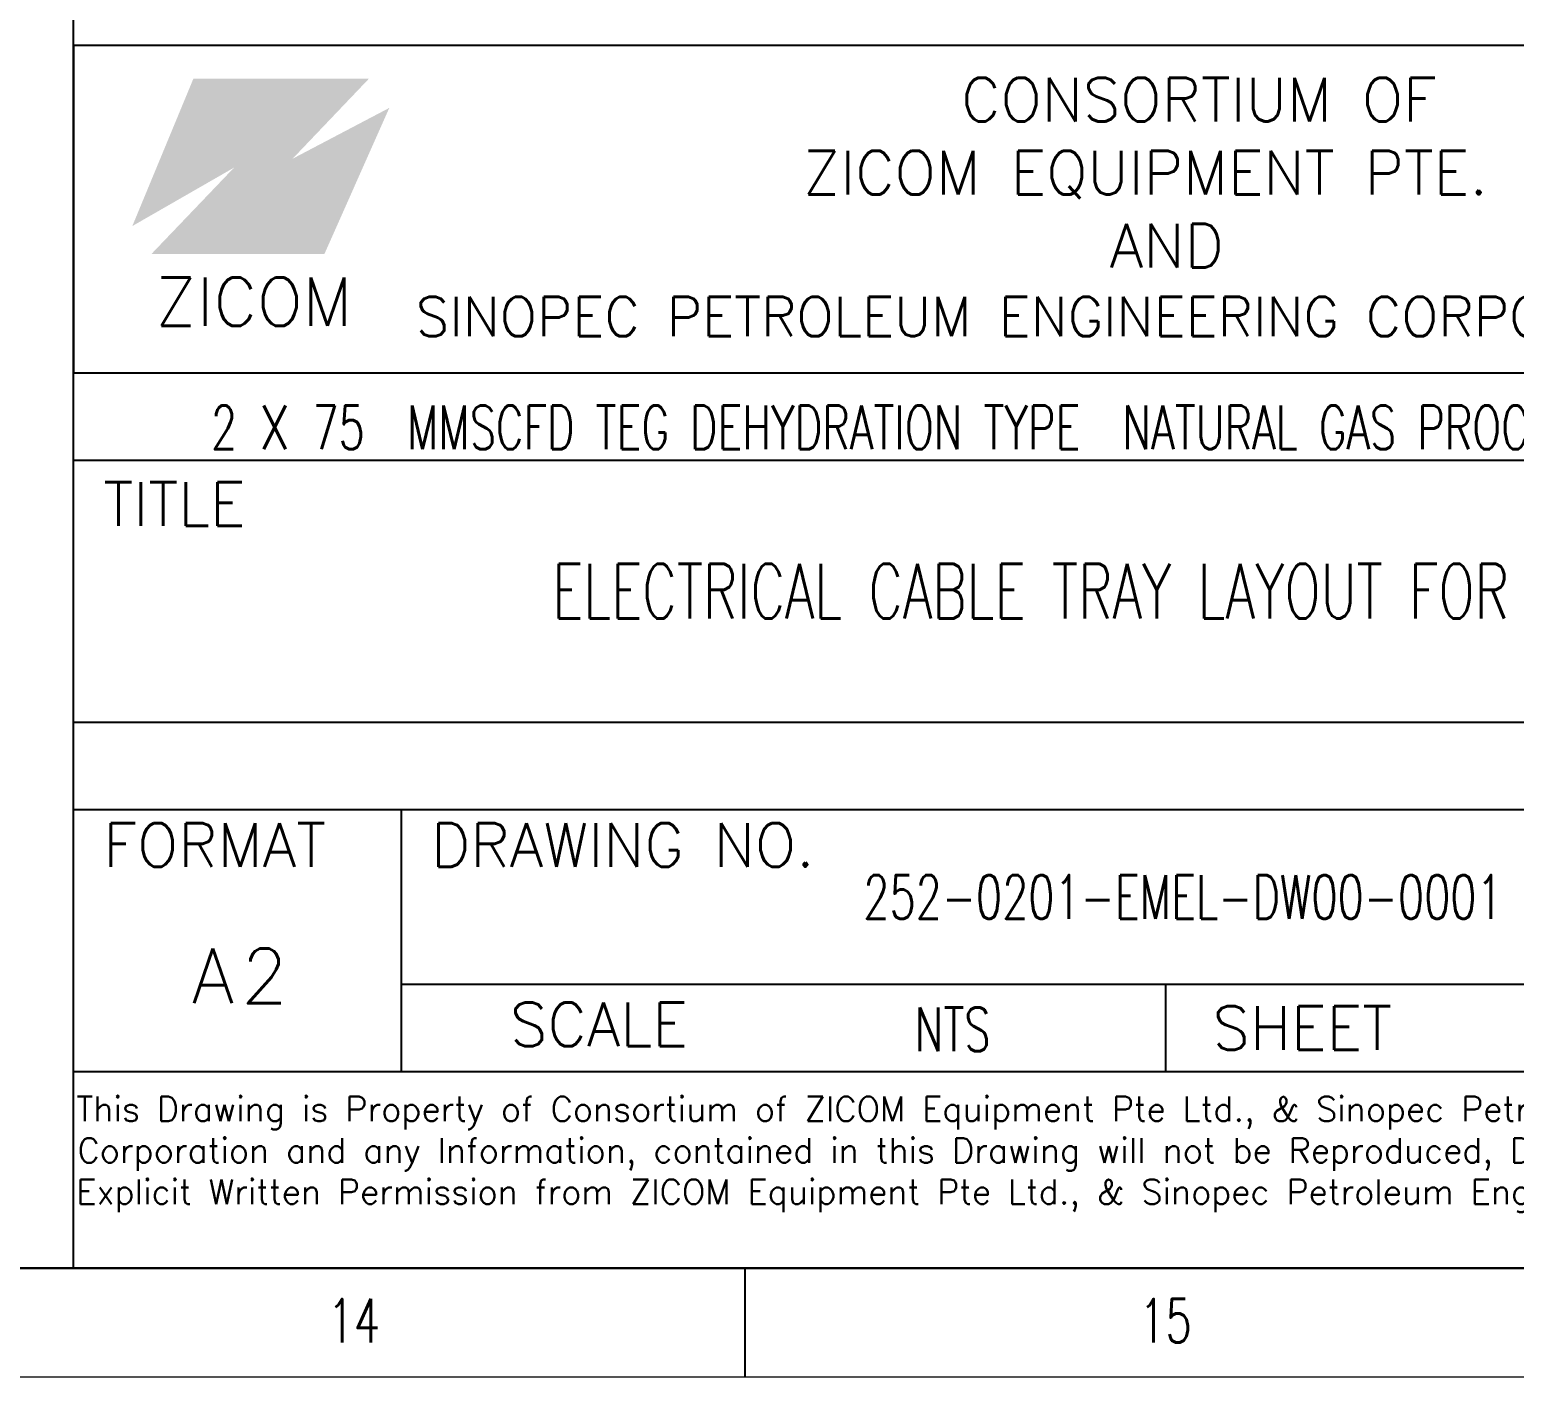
# Model space of a CAD drawing. Header units: inches. Extents: x -430764 to 256483, y 7374 to 217374.
# Drawn here: x 202982 to 236968, y 7374 to 38232 of the extents above; entities that cross this region are included whole.
import ezdxf
from ezdxf.enums import TextEntityAlignment as Align

# ---------------------------------------------------------------- set-up
doc = ezdxf.new("R2010")
doc.units = ezdxf.units.IN
doc.header["$MEASUREMENT"] = 0
doc.layers.add('Cable Tray Power', color=7, linetype='Continuous', lineweight=13)
doc.layers.add('TEG BORDER', color=7, linetype='Continuous')
doc.styles.add('1', font='txt.shx')
doc.styles.add('HZTXT', font='simplexs.shx', dxfattribs={"width": 0.7, "bigfont": 'hztxt.shx'})
doc.styles.add('TEG BORDER', font='txt_qlt.shx', dxfattribs={"width": 0.7, "bigfont": 'hztxt.shx'})

# ---------------------------------------------------------------- blocks, each defined once
blk = doc.blocks.new('ZICOM LOGO')
at = {"layer": 'TEG BORDER', "true_color": 0xff3333}
blk.add_hatch(color=20, dxfattribs=at).paths.add_polyline_path([(6.201, 2.803), (3.231, -3.888), (-4.69, -3.888), (-0.905, 0.069), (-5.564, -2.608), (-2.768, 4.141), (5.269, 4.141), (1.775, 0.476)])
at = {"layer": 'TEG BORDER', "color": 172, "style": '1'}
blk.add_text('ZICOM', height=2.2147, dxfattribs=at).set_placement((-4.507, -7.183))
blk = doc.blocks.new('TEG BORDER A2')
at = {"linetype": 'Continuous'}
blk.add_line((5, 5), (489, 5), dxfattribs=at)
for p, q in [((489, 5), (589, 5)), ((519.75, 0), (519.75, 5))]:
    blk.add_line(p, q)
at = {"color": 5, "lineweight": 15}
blk.add_lwpolyline([(0, 420), (594, 420), (594, 0), (0, 0)], close=True, dxfattribs=at)
blk.add_lwpolyline([(5, 415), (589, 415), (589, 5), (5, 5)], close=True)
at = {"layer": 'TEG BORDER'}
for p, q in [((489, 5), (489, 116)), ((489, 46), (589, 46)), ((489, 42), (589, 42)), ((489, 30), (589, 30)), ((489, 26), (589, 26)), ((504, 26), (504, 14)), ((504, 18), (574, 18)), ((539, 18), (539, 14)), ((489, 14), (589, 14)), ((489, 14), (589, 14))]:
    blk.add_line(p, q, dxfattribs=at)
at = {"layer": 'TEG BORDER', "color": 0}
for q in [(489, 46), (589, 61)]:
    blk.add_line((489, 61), q, dxfattribs=at)
blk.add_blockref('ZICOM LOGO', (497.26, 55.33))
at = {"char_height": 2, "width": 2, "attachment_point": 7, "style": 'TEG BORDER'}
for s, insert in [('\\pi-0.033333;14', (500.672, 1.593)), ('\\pi2.2204e-016;15', (537.797, 1.593))]:
    blk.add_mtext(s, dxfattribs=dict(at, insert=insert))
at = {"layer": 'TEG BORDER', "color": 7, "style": 'TEG BORDER'}
for s, height, p in [('CONSORTIUM OF', 2, (529.647, 57.517)), ('ZICOM EQUIPMENT PTE. LTD.', 2, (522.4, 54.17)), ('AND', 2, (536.443, 50.823)), ('SINOPEC PETROLEUM ENGINEERING CORPORATION', 1.8, (504.668, 47.676)), ('This Drawing is Property of Consortium of ZICOM Equipment Pte Ltd., & Sinopec Petroleum Engineering', 1.131, (489.136, 11.724)), ('Corporation and any Information, contained in this Drawing will not be Reproduced, Disclosed to others without', 1.131, (489.188, 9.828)), ('Explicit Written Permission from ZICOM Equipment Pte Ltd., & Sinopec Petroleum Engineering Corporation.', 1.131, (489.136, 7.933))]:
    blk.add_text(s, height=height, dxfattribs=at).set_placement(p)
at = {"layer": 'TEG BORDER', "style": 'TEG BORDER'}
for s, height, p in [(' TITLE', 2, (489, 39)), (' FORMAT', 2, (489, 23.382)), (' DRAWING NO.', 2, (504, 23.382)), ('A', 2.5, (494.425, 17.132)), ('2', 2.5, (496.675, 17.132)), ('SCALE', 2, (508.99, 15.164)), ('SHEET', 2, (541.151, 15))]:
    blk.add_text(s, height=height, dxfattribs=at).set_placement(p)
at = {"layer": 'TEG BORDER', "lineweight": 25, "insert": (495.295, 44), "char_height": 2, "width": 100, "attachment_point": 4, "style": 'TEG BORDER'}
blk.add_mtext('\\pt8.5888;2 {\\H1.5x;x\\H0.66667x; 75  MMSCFD TEG DEHYDRATION TYPE  NATURAL GAS PROCESS PLANT}', dxfattribs=at)

msp = doc.modelspace()

# ---------------------------------------------------------------- block references
at = {"xscale": 500, "yscale": 500, "zscale": 500}
msp.add_blockref('TEG BORDER A2', (-40517, 7373.87141), dxfattribs=at)

# ---------------------------------------------------------------- texts
at = {"layer": 'Cable Tray Power', "style": 'HZTXT', "width": 0.7}
for s, height, p in [('ELECTRICAL CABLE TRAY LAYOUT FOR LOCATION I', 1250, (229383, 25373.87141)), ('252-0201-EMEL-DW00-0001', 1000, (229383, 18373.87141)), ('NTS', 1000, (224108.39245, 15339.893))]:
    msp.add_text(s, height=height, dxfattribs=at).set_placement(p, align=Align.MIDDLE_CENTER)

doc.saveas('drawing.dxf')
